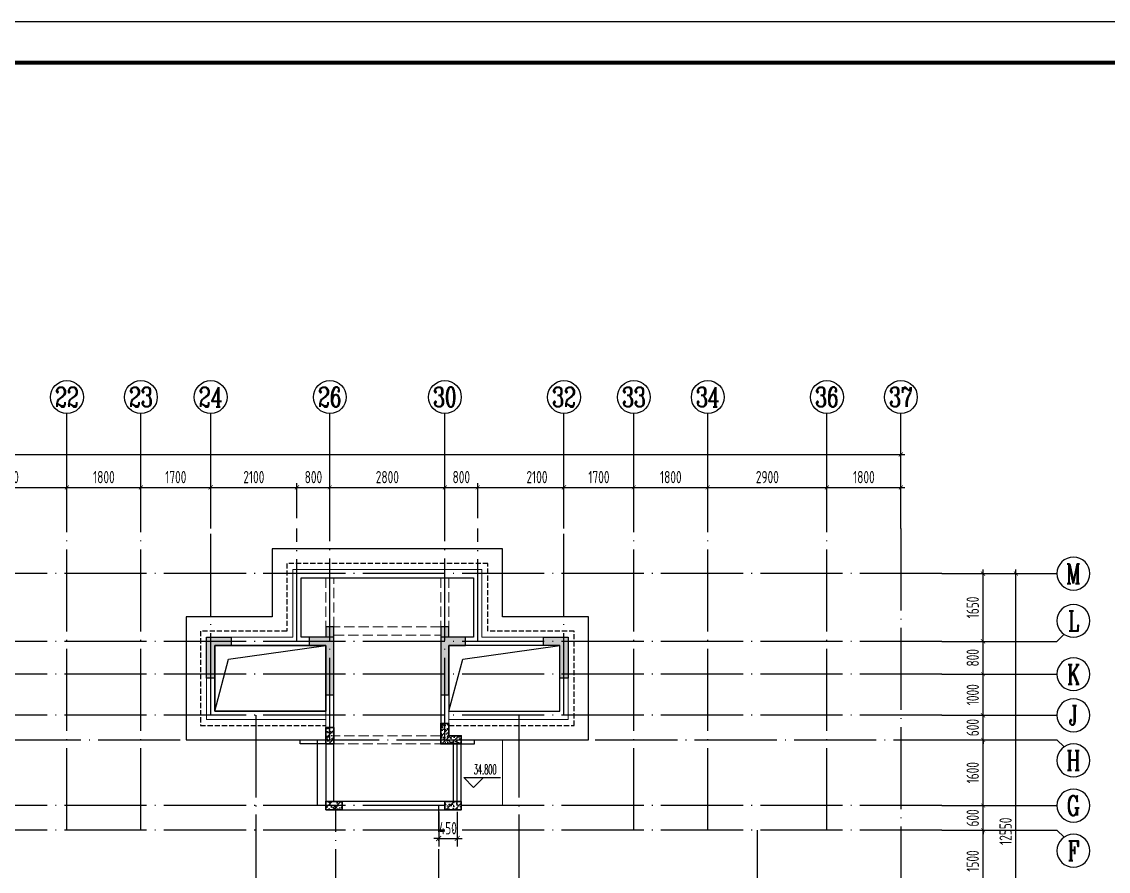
# Model space of a CAD drawing. Extents: x -461650 to 361314, y 245336 to 769729.
# Drawn here: x 17284 to 43733, y 301144 to 321836 of the extents above; entities that cross this region are included whole.
import ezdxf
from ezdxf.enums import TextEntityAlignment as Align

# ---------------------------------------------------------------- set-up
doc = ezdxf.new("R2010")
doc.units = 0
doc.header["$LTSCALE"] = 1000
for name, pattern in [('#P_--_20B1_001_t3$0$DASH', [0.35, 0.25, -0.1]), ('DASH', [0.35, 0.25, -0.1]), ('DOTE', [2.42, 2, -0.2, 0.02, -0.2])]:
    doc.linetypes.add(name, pattern=pattern)
doc.layers.get('0').update_dxf_attribs({"linetype": 'CONTINUOUS'})
doc.layers.get('DEFPOINTS').update_dxf_attribs({"linetype": 'CONTINUOUS'})
for name, color, linetype in [('-TK', 7, 'CONTINUOUS'), ('A-AXIS', 1, 'CONTINUOUS'), ('A-DOTE', 10, 'DOTE'), ('AXIS_NUM', 7, 'CONTINUOUS'), ('DIM_ELEV', 3, 'CONTINUOUS'), ('ROOF', 183, 'CONTINUOUS'), ('S-D洞口', 4, 'CONTINUOUS'), ('S-L主梁线', 4, 'DASH'), ('S-Q墙填充', 252, 'CONTINUOUS'), ('S-Q墙实线', 6, 'CONTINUOUS'), ('S-Q墙标注', 3, 'CONTINUOUS'), ('S-Y一般标注', 3, 'CONTINUOUS'), ('S-Z柱填充', 252, 'CONTINUOUS'), ('S-Z柱实线', 6, 'CONTINUOUS'), ('看线', 251, 'CONTINUOUS')]:
    doc.layers.add(name, color=color, linetype=linetype)
doc.layers.add('STAIR', color=2, linetype='CONTINUOUS', lineweight=18)
doc.styles.add('_TCH_DIM', font='SIMPLEX.shx', dxfattribs={"width": 0.7, "bigfont": 'GBCBIG.shx'})
doc.styles.add('TSSD_Axis', font='complex.shx', dxfattribs={"width": 0.7, "bigfont": 'hztxt.shx'})
doc.styles.add('TSSD_DIMENSION', font='Tssdeng.shx', dxfattribs={"width": 0.7, "bigfont": 'tssdchn.shx'})
doc.styles.add('TSSD_REIN', font='tssdeng.shx', dxfattribs={"width": 0.7, "height": 300, "bigfont": 'tssdchn.shx'})
doc.styles.add('结构文字', font='zstxt.shx', dxfattribs={"width": 0.7, "bigfont": 'zshz.shx'})
doc.dimstyles.new('STRUCK', dxfattribs={"dimtxt": 400, "dimasz": 121, "dimexe": 200, "dimexo": 150, "dimgap": 115, "dimtad": 1, "dimdec": 0, "dimdsep": 46, "dimtxsty": '结构文字', "dimblk": 'ARCHTICK', "dimcen": 400, "dimclrd": 3, "dimclre": 3, "dimclrt": 7, "dimadec": 0, "dimazin": 0, "dimtfac": 1, "dimtdec": 0, "dimtix": 1, "dimtmove": 2, "dimatfit": 3, "dimldrblk": '_DIMX', "dimfxl": 0, "dimtolj": 1, "dimtzin": 0, "dimarcsym": 0})
doc.dimstyles.new('TSSD_100_100', dxfattribs={"dimtxt": 300, "dimasz": 100, "dimexe": 100, "dimexo": 250, "dimgap": 100, "dimtad": 1, "dimdec": 0, "dimzin": 0, "dimdsep": 46, "dimtxsty": 'TSSD_DIMENSION', "dimblk": 'ARCHTICK', "dimcen": 0, "dimdle": 100, "dimclrt": 7, "dimadec": 0, "dimazin": 0, "dimtfac": 1, "dimtdec": 0, "dimtix": 1, "dimtmove": 2, "dimatfit": 3, "dimldrblk": 'ARCHTICK', "dimfxl": 0, "dimtolj": 1, "dimtzin": 0, "dimarcsym": 0})
pattern_1 = [(50, (-352183.98, 102949.57), (215.178055, -18.82564), [22.5, -247.5]), (355, (-352183.98, 102949.57), (-41.6254, 225.65764), [18, -198]), (100.4514, (-352166.05, 102948), (173.55281, 206.83186), [19.12206, -210.34263]), (46.1842, (-352183.98, 103009.57), (320.17231, -49.6557), [33.75, -371.25]), (96.6356, (-352157.3, 103005.43), (280.39881, 292.23536), [28.68309, -315.5139]), (351.1842, (-352184, 103009.57), (280.39858, 292.23558), [27, -297]), (21, (-352153.98, 102994.57), (179.072116, -120.78567), [22.5, -247.5]), (326, (-352153.98, 102994.57), (72.9946, 217.54501), [18, -198]), (71.4514, (-352139.06, 102984.5), (252.06679, 96.75915), [19.12206, -210.34263]), (37.5, (-352183.985, 102949.57), (3.647957, 99.868156), [0, -195.6, 0, -201, 0, -198.75]), (7.5, (-352183.98, 102949.57), (78.92086, 118.323514), [0, -114.6, 0, -191.1, 0, -75.75]), (327.5, (-352250.885, 102949.57), (160.146731, -6.766462), [0, -75, 0, -234, 0, -310.5]), (317.5, (-352280.88, 102949.57), (174.95585, 30.031495), [0, -97.5, 0, -155.4, 0, -220.5]), (45, (-352183.98, 102949.57), (-106.066017, 106.066017), [])]

# ---------------------------------------------------------------- blocks, each defined once
blk = doc.blocks.new('A1')
blk.add_lwpolyline([(0, 59400), (0, 0), (84100, 0), (84100, 59400)], close=True)
at = {"const_width": 100}
blk.add_lwpolyline([(2500, 58400), (2500, 1000), (83100, 1000), (83100, 58400)], close=True, dxfattribs=at)
blk = doc.blocks.new('ts_axno')
at = {"color": 0, "linetype": 'ByBlock', "lineweight": -2}
blk.add_circle((0, 0), 0.5, dxfattribs=at)
at = {"color": 0, "linetype": 'ByBlock', "lineweight": -2, "style": 'TSSD_Axis', "width": 0.7}
blk.add_attdef('A', text='', height=0.6, dxfattribs=at).set_placement((0, 0), align=Align.MIDDLE_CENTER)
blk = doc.blocks.new('_ArchTick')
at = {"color": 0, "linetype": 'ByBlock', "const_width": 0.15}
blk.add_lwpolyline([(-0.5, -0.5), (0.5, 0.5)], dxfattribs=at)
blk = doc.blocks.new('*D301')
at = {"layer": 'DEFPOINTS', "color": 0}
for p in [(34300, 19250), (31400, 18250), (34300, 18250)]:
    blk.add_point(p, dxfattribs=at)
at = {"layer": 'S-Y一般标注', "color": 0, "lineweight": -2}
for p, q in [((31400, 18500), (31400, 19350)), ((34300, 18500), (34300, 19350)), ((31300, 19250), (34400, 19250))]:
    blk.add_line(p, q, dxfattribs=at)
at = {"layer": 'S-Y一般标注', "color": 0, "lineweight": -2, "xscale": 100, "yscale": 100, "zscale": 100, "rotation": 180}
blk.add_blockref('_ArchTick', (31400, 19250), dxfattribs=at)
at = {"layer": 'S-Y一般标注', "color": 0, "lineweight": -2, "xscale": 100, "yscale": 100, "zscale": 100}
blk.add_blockref('_ArchTick', (34300, 19250), dxfattribs=at)
at = {"layer": 'S-Y一般标注', "color": 7, "insert": (32850, 19500), "char_height": 300, "attachment_point": 5, "style": 'TSSD_DIMENSION'}
blk.add_mtext('\\A1;2900', dxfattribs=at)
blk = doc.blocks.new('*D302')
at = {"layer": 'DEFPOINTS', "color": 0}
for p in [(36100, 19250), (34300, 18250), (36100, 18250)]:
    blk.add_point(p, dxfattribs=at)
at = {"layer": 'S-Y一般标注', "color": 0, "lineweight": -2}
for p, q in [((34300, 18500), (34300, 19350)), ((36100, 18500), (36100, 19350)), ((34200, 19250), (36200, 19250))]:
    blk.add_line(p, q, dxfattribs=at)
at = {"layer": 'S-Y一般标注', "color": 0, "lineweight": -2, "xscale": 100, "yscale": 100, "zscale": 100, "rotation": 180}
blk.add_blockref('_ArchTick', (34300, 19250), dxfattribs=at)
at = {"layer": 'S-Y一般标注', "color": 0, "lineweight": -2, "xscale": 100, "yscale": 100, "zscale": 100}
blk.add_blockref('_ArchTick', (36100, 19250), dxfattribs=at)
at = {"layer": 'S-Y一般标注', "color": 7, "insert": (35200, 19500), "char_height": 300, "attachment_point": 5, "style": 'TSSD_DIMENSION'}
blk.add_mtext('\\A1;1800', dxfattribs=at)
blk = doc.blocks.new('*D303')
at = {"layer": 'DEFPOINTS', "color": 0}
for p in [(37800, 19250), (36100, 18250), (37800, 18250)]:
    blk.add_point(p, dxfattribs=at)
at = {"layer": 'S-Y一般标注', "color": 0, "lineweight": -2}
for p, q in [((36100, 18500), (36100, 19350)), ((37800, 18500), (37800, 19350)), ((36000, 19250), (37900, 19250))]:
    blk.add_line(p, q, dxfattribs=at)
at = {"layer": 'S-Y一般标注', "color": 0, "lineweight": -2, "xscale": 100, "yscale": 100, "zscale": 100, "rotation": 180}
blk.add_blockref('_ArchTick', (36100, 19250), dxfattribs=at)
at = {"layer": 'S-Y一般标注', "color": 0, "lineweight": -2, "xscale": 100, "yscale": 100, "zscale": 100}
blk.add_blockref('_ArchTick', (37800, 19250), dxfattribs=at)
at = {"layer": 'S-Y一般标注', "color": 7, "insert": (36950, 19500), "char_height": 300, "attachment_point": 5, "style": 'TSSD_DIMENSION'}
blk.add_mtext('\\A1;1700', dxfattribs=at)
blk = doc.blocks.new('*D304')
at = {"layer": 'DEFPOINTS', "color": 0}
for p in [(40700, 19250), (39900, 18250), (40700, 18250)]:
    blk.add_point(p, dxfattribs=at)
at = {"layer": 'S-Y一般标注', "color": 0, "lineweight": -2}
for p, q in [((39900, 18500), (39900, 19350)), ((40700, 18500), (40700, 19350)), ((39800, 19250), (40800, 19250))]:
    blk.add_line(p, q, dxfattribs=at)
at = {"layer": 'S-Y一般标注', "color": 0, "lineweight": -2, "xscale": 100, "yscale": 100, "zscale": 100, "rotation": 180}
blk.add_blockref('_ArchTick', (39900, 19250), dxfattribs=at)
at = {"layer": 'S-Y一般标注', "color": 0, "lineweight": -2, "xscale": 100, "yscale": 100, "zscale": 100}
blk.add_blockref('_ArchTick', (40700, 19250), dxfattribs=at)
at = {"layer": 'S-Y一般标注', "color": 7, "insert": (40300, 19500), "char_height": 300, "attachment_point": 5, "style": 'TSSD_DIMENSION'}
blk.add_mtext('\\A1;800', dxfattribs=at)
blk = doc.blocks.new('*D305')
at = {"layer": 'DEFPOINTS', "color": 0}
for p in [(43500, 19250), (40700, 18250), (43500, 18250)]:
    blk.add_point(p, dxfattribs=at)
at = {"layer": 'S-Y一般标注', "color": 0, "lineweight": -2}
for p, q in [((40700, 18500), (40700, 19350)), ((43500, 18500), (43500, 19350)), ((40600, 19250), (43600, 19250))]:
    blk.add_line(p, q, dxfattribs=at)
at = {"layer": 'S-Y一般标注', "color": 0, "lineweight": -2, "xscale": 100, "yscale": 100, "zscale": 100, "rotation": 180}
blk.add_blockref('_ArchTick', (40700, 19250), dxfattribs=at)
at = {"layer": 'S-Y一般标注', "color": 0, "lineweight": -2, "xscale": 100, "yscale": 100, "zscale": 100}
blk.add_blockref('_ArchTick', (43500, 19250), dxfattribs=at)
at = {"layer": 'S-Y一般标注', "color": 7, "insert": (42100, 19500), "char_height": 300, "attachment_point": 5, "style": 'TSSD_DIMENSION'}
blk.add_mtext('\\A1;2800', dxfattribs=at)
blk = doc.blocks.new('*D306')
at = {"layer": 'DEFPOINTS', "color": 0}
for p in [(46400, 19250), (44300, 18250), (46400, 18250)]:
    blk.add_point(p, dxfattribs=at)
at = {"layer": 'S-Y一般标注', "color": 0, "lineweight": -2}
for p, q in [((44300, 18500), (44300, 19350)), ((46400, 18500), (46400, 19350)), ((44200, 19250), (46500, 19250))]:
    blk.add_line(p, q, dxfattribs=at)
at = {"layer": 'S-Y一般标注', "color": 0, "lineweight": -2, "xscale": 100, "yscale": 100, "zscale": 100, "rotation": 180}
blk.add_blockref('_ArchTick', (44300, 19250), dxfattribs=at)
at = {"layer": 'S-Y一般标注', "color": 0, "lineweight": -2, "xscale": 100, "yscale": 100, "zscale": 100}
blk.add_blockref('_ArchTick', (46400, 19250), dxfattribs=at)
at = {"layer": 'S-Y一般标注', "color": 7, "insert": (45742, 19500), "char_height": 300, "attachment_point": 5, "style": 'TSSD_DIMENSION'}
blk.add_mtext('\\A1;2100', dxfattribs=at)
blk = doc.blocks.new('*D307')
at = {"layer": 'DEFPOINTS', "color": 0}
for p in [(48100, 19250), (46400, 18250), (48100, 18250)]:
    blk.add_point(p, dxfattribs=at)
at = {"layer": 'S-Y一般标注', "color": 0, "lineweight": -2}
for p, q in [((46400, 18500), (46400, 19350)), ((48100, 18500), (48100, 19350)), ((46300, 19250), (48200, 19250))]:
    blk.add_line(p, q, dxfattribs=at)
at = {"layer": 'S-Y一般标注', "color": 0, "lineweight": -2, "xscale": 100, "yscale": 100, "zscale": 100, "rotation": 180}
blk.add_blockref('_ArchTick', (46400, 19250), dxfattribs=at)
at = {"layer": 'S-Y一般标注', "color": 0, "lineweight": -2, "xscale": 100, "yscale": 100, "zscale": 100}
blk.add_blockref('_ArchTick', (48100, 19250), dxfattribs=at)
at = {"layer": 'S-Y一般标注', "color": 7, "insert": (47250, 19500), "char_height": 300, "attachment_point": 5, "style": 'TSSD_DIMENSION'}
blk.add_mtext('\\A1;1700', dxfattribs=at)
blk = doc.blocks.new('*D308')
at = {"layer": 'DEFPOINTS', "color": 0}
for p in [(49900, 19250), (48100, 18250), (49900, 18250)]:
    blk.add_point(p, dxfattribs=at)
at = {"layer": 'S-Y一般标注', "color": 0, "lineweight": -2}
for p, q in [((48100, 18500), (48100, 19350)), ((49900, 18500), (49900, 19350)), ((48000, 19250), (50000, 19250))]:
    blk.add_line(p, q, dxfattribs=at)
at = {"layer": 'S-Y一般标注', "color": 0, "lineweight": -2, "xscale": 100, "yscale": 100, "zscale": 100, "rotation": 180}
blk.add_blockref('_ArchTick', (48100, 19250), dxfattribs=at)
at = {"layer": 'S-Y一般标注', "color": 0, "lineweight": -2, "xscale": 100, "yscale": 100, "zscale": 100}
blk.add_blockref('_ArchTick', (49900, 19250), dxfattribs=at)
at = {"layer": 'S-Y一般标注', "color": 7, "insert": (49000, 19500), "char_height": 300, "attachment_point": 5, "style": 'TSSD_DIMENSION'}
blk.add_mtext('\\A1;1800', dxfattribs=at)
blk = doc.blocks.new('*D309')
at = {"layer": 'DEFPOINTS', "color": 0}
for p in [(52800, 19250), (49900, 18250), (52800, 18250)]:
    blk.add_point(p, dxfattribs=at)
at = {"layer": 'S-Y一般标注', "color": 0, "lineweight": -2}
for p, q in [((49900, 18500), (49900, 19350)), ((52800, 18500), (52800, 19350)), ((49800, 19250), (52900, 19250))]:
    blk.add_line(p, q, dxfattribs=at)
at = {"layer": 'S-Y一般标注', "color": 0, "lineweight": -2, "xscale": 100, "yscale": 100, "zscale": 100, "rotation": 180}
blk.add_blockref('_ArchTick', (49900, 19250), dxfattribs=at)
at = {"layer": 'S-Y一般标注', "color": 0, "lineweight": -2, "xscale": 100, "yscale": 100, "zscale": 100}
blk.add_blockref('_ArchTick', (52800, 19250), dxfattribs=at)
at = {"layer": 'S-Y一般标注', "color": 7, "insert": (51350, 19500), "char_height": 300, "attachment_point": 5, "style": 'TSSD_DIMENSION'}
blk.add_mtext('\\A1;2900', dxfattribs=at)
blk = doc.blocks.new('*D310')
at = {"layer": 'DEFPOINTS', "color": 0}
for p in [(54600, 19250), (52800, 18250), (54600, 18250)]:
    blk.add_point(p, dxfattribs=at)
at = {"layer": 'S-Y一般标注', "color": 0, "lineweight": -2}
for p, q in [((52800, 18500), (52800, 19350)), ((54600, 18500), (54600, 19350)), ((52700, 19250), (54700, 19250))]:
    blk.add_line(p, q, dxfattribs=at)
at = {"layer": 'S-Y一般标注', "color": 0, "lineweight": -2, "xscale": 100, "yscale": 100, "zscale": 100, "rotation": 180}
blk.add_blockref('_ArchTick', (52800, 19250), dxfattribs=at)
at = {"layer": 'S-Y一般标注', "color": 0, "lineweight": -2, "xscale": 100, "yscale": 100, "zscale": 100}
blk.add_blockref('_ArchTick', (54600, 19250), dxfattribs=at)
at = {"layer": 'S-Y一般标注', "color": 7, "insert": (53700, 19500), "char_height": 300, "attachment_point": 5, "style": 'TSSD_DIMENSION'}
blk.add_mtext('\\A1;1800', dxfattribs=at)
blk = doc.blocks.new('*D311')
at = {"layer": 'DEFPOINTS', "color": 0}
for p in [(54600, 20050), (4600, 18250), (54600, 18250)]:
    blk.add_point(p, dxfattribs=at)
at = {"layer": 'S-Y一般标注', "color": 0, "lineweight": -2}
for p, q in [((4600, 18500), (4600, 20150)), ((54600, 18500), (54600, 20150)), ((4500, 20050), (54700, 20050))]:
    blk.add_line(p, q, dxfattribs=at)
at = {"layer": 'S-Y一般标注', "color": 0, "lineweight": -2, "xscale": 100, "yscale": 100, "zscale": 100, "rotation": 180}
blk.add_blockref('_ArchTick', (4600, 20050), dxfattribs=at)
at = {"layer": 'S-Y一般标注', "color": 0, "lineweight": -2, "xscale": 100, "yscale": 100, "zscale": 100}
blk.add_blockref('_ArchTick', (54600, 20050), dxfattribs=at)
at = {"layer": 'S-Y一般标注', "color": 7, "insert": (29600, 20300), "char_height": 300, "attachment_point": 5, "style": 'TSSD_DIMENSION'}
blk.add_mtext('\\A1;50000', dxfattribs=at)
blk = doc.blocks.new('*D324')
at = {"layer": 'DEFPOINTS', "color": 0}
for p in [(39900, 19250), (37800, 18250), (39900, 18250)]:
    blk.add_point(p, dxfattribs=at)
at = {"layer": 'S-Y一般标注', "color": 0, "lineweight": -2}
for p, q in [((37800, 18500), (37800, 19350)), ((39900, 18500), (39900, 19350)), ((37700, 19250), (40000, 19250))]:
    blk.add_line(p, q, dxfattribs=at)
at = {"layer": 'S-Y一般标注', "color": 0, "lineweight": -2, "xscale": 100, "yscale": 100, "zscale": 100, "rotation": 180}
blk.add_blockref('_ArchTick', (37800, 19250), dxfattribs=at)
at = {"layer": 'S-Y一般标注', "color": 0, "lineweight": -2, "xscale": 100, "yscale": 100, "zscale": 100}
blk.add_blockref('_ArchTick', (39900, 19250), dxfattribs=at)
at = {"layer": 'S-Y一般标注', "color": 7, "insert": (38850, 19500), "char_height": 300, "attachment_point": 5, "style": 'TSSD_DIMENSION'}
blk.add_mtext('\\A1;2100', dxfattribs=at)
blk = doc.blocks.new('*D325')
at = {"layer": 'DEFPOINTS', "color": 0}
for p in [(44300, 19250), (43500, 18250), (44300, 18250)]:
    blk.add_point(p, dxfattribs=at)
at = {"layer": 'S-Y一般标注', "color": 0, "lineweight": -2}
for p, q in [((43500, 18500), (43500, 19350)), ((44300, 18500), (44300, 19350)), ((43400, 19250), (44400, 19250))]:
    blk.add_line(p, q, dxfattribs=at)
at = {"layer": 'S-Y一般标注', "color": 0, "lineweight": -2, "xscale": 100, "yscale": 100, "zscale": 100, "rotation": 180}
blk.add_blockref('_ArchTick', (43500, 19250), dxfattribs=at)
at = {"layer": 'S-Y一般标注', "color": 0, "lineweight": -2, "xscale": 100, "yscale": 100, "zscale": 100}
blk.add_blockref('_ArchTick', (44300, 19250), dxfattribs=at)
at = {"layer": 'S-Y一般标注', "color": 7, "insert": (43900, 19500), "char_height": 300, "attachment_point": 5, "style": 'TSSD_DIMENSION'}
blk.add_mtext('\\A1;800', dxfattribs=at)
blk = doc.blocks.new('*D340')
at = {"layer": 'DEFPOINTS', "color": 0}
for p in [(55600, 10900), (56600, 10900), (55600, 9400)]:
    blk.add_point(p, dxfattribs=at)
at = {"layer": 'S-Y一般标注', "color": 0, "lineweight": -2}
for p, q in [((55850, 10900), (56700, 10900)), ((56600, 9300), (56600, 11000)), ((55850, 9400), (56700, 9400))]:
    blk.add_line(p, q, dxfattribs=at)
at = {"layer": 'S-Y一般标注', "color": 0, "lineweight": -2, "xscale": 100, "yscale": 100, "zscale": 100}
for p, rotation in [((56600, 10900), 90), ((56600, 9400), 270)]:
    blk.add_blockref('_ArchTick', p, dxfattribs=dict(at, rotation=rotation))
at = {"layer": 'S-Y一般标注', "color": 7, "insert": (56350, 10150), "char_height": 300, "attachment_point": 5, "rotation": 90, "style": 'TSSD_DIMENSION'}
blk.add_mtext('\\A1;1500', dxfattribs=at)
blk = doc.blocks.new('*D341')
at = {"layer": 'DEFPOINTS', "color": 0}
for p in [(55600, 11500), (56600, 11500), (55600, 10900)]:
    blk.add_point(p, dxfattribs=at)
at = {"layer": 'S-Y一般标注', "color": 0, "lineweight": -2}
for p, q in [((55850, 11500), (56700, 11500)), ((56600, 11500), (56600, 11600)), ((56600, 10900), (56600, 11500)), ((55850, 10900), (56700, 10900)), ((56600, 10900), (56600, 10800))]:
    blk.add_line(p, q, dxfattribs=at)
at = {"layer": 'S-Y一般标注', "color": 0, "lineweight": -2, "xscale": 100, "yscale": 100, "zscale": 100}
for p, rotation in [((56600, 11500), 270), ((56600, 10900), 90)]:
    blk.add_blockref('_ArchTick', p, dxfattribs=dict(at, rotation=rotation))
at = {"layer": 'S-Y一般标注', "color": 7, "insert": (56350, 11200), "char_height": 300, "attachment_point": 5, "rotation": 90, "style": 'TSSD_DIMENSION'}
blk.add_mtext('\\A1;600', dxfattribs=at)
blk = doc.blocks.new('*D342')
at = {"layer": 'DEFPOINTS', "color": 0}
for p in [(55600, 13100), (56600, 13100), (55600, 11500)]:
    blk.add_point(p, dxfattribs=at)
at = {"layer": 'S-Y一般标注', "color": 0, "lineweight": -2}
for p, q in [((55850, 13100), (56700, 13100)), ((56600, 11400), (56600, 13200)), ((55850, 11500), (56700, 11500))]:
    blk.add_line(p, q, dxfattribs=at)
at = {"layer": 'S-Y一般标注', "color": 0, "lineweight": -2, "xscale": 100, "yscale": 100, "zscale": 100}
for p, rotation in [((56600, 13100), 90), ((56600, 11500), 270)]:
    blk.add_blockref('_ArchTick', p, dxfattribs=dict(at, rotation=rotation))
at = {"layer": 'S-Y一般标注', "color": 7, "insert": (56350, 12300), "char_height": 300, "attachment_point": 5, "rotation": 90, "style": 'TSSD_DIMENSION'}
blk.add_mtext('\\A1;1600', dxfattribs=at)
blk = doc.blocks.new('*D343')
at = {"layer": 'DEFPOINTS', "color": 0}
for p in [(55600, 13700), (56600, 13700), (55600, 13100)]:
    blk.add_point(p, dxfattribs=at)
at = {"layer": 'S-Y一般标注', "color": 0, "lineweight": -2}
for p, q in [((56600, 13700), (56600, 13800)), ((55850, 13700), (56700, 13700)), ((56600, 13100), (56600, 13700)), ((55850, 13100), (56700, 13100)), ((56600, 13100), (56600, 13000))]:
    blk.add_line(p, q, dxfattribs=at)
at = {"layer": 'S-Y一般标注', "color": 0, "lineweight": -2, "xscale": 100, "yscale": 100, "zscale": 100}
for p, rotation in [((56600, 13700), 270), ((56600, 13100), 90)]:
    blk.add_blockref('_ArchTick', p, dxfattribs=dict(at, rotation=rotation))
at = {"layer": 'S-Y一般标注', "color": 7, "insert": (56350, 13400), "char_height": 300, "attachment_point": 5, "rotation": 90, "style": 'TSSD_DIMENSION'}
blk.add_mtext('\\A1;600', dxfattribs=at)
blk = doc.blocks.new('*D344')
at = {"layer": 'DEFPOINTS', "color": 0}
for p in [(55600, 14700), (56600, 14700), (55600, 13700)]:
    blk.add_point(p, dxfattribs=at)
at = {"layer": 'S-Y一般标注', "color": 0, "lineweight": -2}
for p, q in [((55850, 14700), (56700, 14700)), ((56600, 13600), (56600, 14800)), ((55850, 13700), (56700, 13700))]:
    blk.add_line(p, q, dxfattribs=at)
at = {"layer": 'S-Y一般标注', "color": 0, "lineweight": -2, "xscale": 100, "yscale": 100, "zscale": 100}
for p, rotation in [((56600, 14700), 90), ((56600, 13700), 270)]:
    blk.add_blockref('_ArchTick', p, dxfattribs=dict(at, rotation=rotation))
at = {"layer": 'S-Y一般标注', "color": 7, "insert": (56350, 14200), "char_height": 300, "attachment_point": 5, "rotation": 90, "style": 'TSSD_DIMENSION'}
blk.add_mtext('\\A1;1000', dxfattribs=at)
blk = doc.blocks.new('*D345')
at = {"layer": 'DEFPOINTS', "color": 0}
for p in [(55600, 17150), (57400, 17150), (55600, 4600)]:
    blk.add_point(p, dxfattribs=at)
at = {"layer": 'S-Y一般标注', "color": 0, "lineweight": -2}
for p, q in [((57400, 4500), (57400, 17250)), ((55850, 17150), (57500, 17150)), ((55850, 4600), (57500, 4600))]:
    blk.add_line(p, q, dxfattribs=at)
at = {"layer": 'S-Y一般标注', "color": 0, "lineweight": -2, "xscale": 100, "yscale": 100, "zscale": 100}
for p, rotation in [((57400, 17150), 90), ((57400, 4600), 270)]:
    blk.add_blockref('_ArchTick', p, dxfattribs=dict(at, rotation=rotation))
at = {"layer": 'S-Y一般标注', "color": 7, "insert": (57150, 10875), "char_height": 300, "attachment_point": 5, "rotation": 90, "style": 'TSSD_DIMENSION'}
blk.add_mtext('\\A1;12550', dxfattribs=at)
blk = doc.blocks.new('*D346')
at = {"layer": 'DEFPOINTS', "color": 0}
for p in [(55600, 15500), (56600, 15500), (55600, 14700)]:
    blk.add_point(p, dxfattribs=at)
at = {"layer": 'S-Y一般标注', "color": 0, "lineweight": -2}
for p, q in [((55850, 15500), (56700, 15500)), ((56600, 14600), (56600, 15600)), ((55850, 14700), (56700, 14700))]:
    blk.add_line(p, q, dxfattribs=at)
at = {"layer": 'S-Y一般标注', "color": 0, "lineweight": -2, "xscale": 100, "yscale": 100, "zscale": 100}
for p, rotation in [((56600, 15500), 90), ((56600, 14700), 270)]:
    blk.add_blockref('_ArchTick', p, dxfattribs=dict(at, rotation=rotation))
at = {"layer": 'S-Y一般标注', "color": 7, "insert": (56350, 15100), "char_height": 300, "attachment_point": 5, "rotation": 90, "style": 'TSSD_DIMENSION'}
blk.add_mtext('\\A1;800', dxfattribs=at)
blk = doc.blocks.new('*D349')
at = {"layer": 'DEFPOINTS', "color": 0}
for p in [(55600, 17150), (56600, 17150), (55600, 15500)]:
    blk.add_point(p, dxfattribs=at)
at = {"layer": 'S-Y一般标注', "color": 0, "lineweight": -2}
for p, q in [((56600, 15400), (56600, 17250)), ((55850, 17150), (56700, 17150)), ((55850, 15500), (56700, 15500))]:
    blk.add_line(p, q, dxfattribs=at)
at = {"layer": 'S-Y一般标注', "color": 0, "lineweight": -2, "xscale": 100, "yscale": 100, "zscale": 100}
for p, rotation in [((56600, 17150), 90), ((56600, 15500), 270)]:
    blk.add_blockref('_ArchTick', p, dxfattribs=dict(at, rotation=rotation))
at = {"layer": 'S-Y一般标注', "color": 7, "insert": (56350, 16325), "char_height": 300, "attachment_point": 5, "rotation": 90, "style": 'TSSD_DIMENSION'}
blk.add_mtext('\\A1;1650', dxfattribs=at)
blk = doc.blocks.new('20210729.19002051')
for points in [[(34450, 9501), (33830, 9501), (33830, 9600)], [(37750, 9501), (38070, 9501), (38070, 9600)]]:
    blk.add_lwpolyline(points)
at = {"layer": 'ROOF', "ltscale": 0.8}
for points in [[(38070, 9600), (40850, 9600), (40850, 12600), (38750, 12600), (38750, 14250), (33150, 14250), (33150, 12600), (31050, 12600), (31050, 9600), (33830, 9600)], [(34450, 9501), (34450, 7900), (37750, 7900), (37750, 9501)]]:
    blk.add_lwpolyline(points, dxfattribs=at)
for points in [[(38050, 13550), (38050, 12100), (37250, 12100), (37250, 9500), (37550, 9500), (37550, 8100), (34650, 8100), (34650, 12100), (33850, 12100), (33850, 13550)], [(31750, 11900), (34450, 11900), (34450, 10300), (31750, 10300)], [(40150, 11900), (37450, 11900), (37450, 10300), (40150, 10300)]]:
    blk.add_lwpolyline(points, close=True, dxfattribs=at)
at = {"layer": 'STAIR', "color": 130}
blk.add_lwpolyline([(38070, 9600), (38750, 9600), (38750, 8000), (37750, 8000)], dxfattribs=at)
at = {"layer": '看线', "color": 202, "linetype": '#P_--_20B1_001_t3$0$DASH', "ltscale": 0.5}
blk.add_lwpolyline([(37450, 9950), (40500, 9950), (40500, 12250), (38400, 12250), (38400, 13900), (33500, 13900), (33500, 12250), (31400, 12250), (31400, 9950), (34450, 9950)], dxfattribs=at)
blk = doc.blocks.new('20210729.19003983')
at = {"layer": 'ROOF'}
blk.add_blockref('20210729.19002051', (2250, 0), dxfattribs=at)
blk = doc.blocks.new('*D3023')
at = {"layer": 'DEFPOINTS', "color": 0}
for p in [(27434, 302744), (27884, 302744), (27884, 301944)]:
    blk.add_point(p, dxfattribs=at)
at = {"layer": 'S-Q墙标注', "color": 3, "lineweight": -2}
for p, q in [((27434, 302594), (27434, 301744)), ((27884, 302594), (27884, 301744)), ((27434, 301944), (27313, 301944)), ((27434, 301944), (27884, 301944)), ((27884, 301944), (28005, 301944))]:
    blk.add_line(p, q, dxfattribs=at)
at = {"layer": 'S-Q墙标注', "color": 3, "lineweight": -2, "xscale": 121, "yscale": 121, "zscale": 121}
blk.add_blockref('_ArchTick', (27434, 301944), dxfattribs=at)
at = {"layer": 'S-Q墙标注', "color": 3, "lineweight": -2, "xscale": 121, "yscale": 121, "zscale": 121, "rotation": 180}
blk.add_blockref('_ArchTick', (27884, 301944), dxfattribs=at)
at = {"layer": 'S-Q墙标注', "color": 7, "insert": (27659, 302194), "char_height": 300, "attachment_point": 5, "style": 'TSSD_REIN'}
blk.add_mtext('\\A1;450', dxfattribs=at)
blk = doc.blocks.new('_DIMX')
blk.add_line((-150, 0), (150, 0))
at = {"const_width": 50}
blk.add_lwpolyline([(-70, -70), (70, 70)], dxfattribs=at)
blk = doc.blocks.new('20210726.16395156')
at = {"layer": 'A-AXIS'}
for p, q in [((34300, 18249.9), (34300, 21049.9)), ((36100, 18249.9), (36100, 21049.9)), ((37800, 18249.9), (37800, 21049.9)), ((40700, 18249.9), (40700, 21049.9)), ((43500, 18249.9), (43500, 21049.9)), ((46400, 18249.9), (46400, 21049.9)), ((48100, 18249.9), (48100, 21049.9)), ((49900, 18249.9), (49900, 21049.9)), ((52800, 18249.9), (52800, 21049.9)), ((54600, 18249.9), (54600, 21049.9)), ((55600, 17150), (58400, 17150)), ((58400, 15500), (58571.6, 15671.7)), ((55600, 15500), (58400, 15500)), ((55600, 14700), (58400, 14700)), ((55600, 13700), (58400, 13700)), ((55600, 13100.3), (58400, 13100.3)), ((58400, 13100.3), (58571.6, 12928.7)), ((55600, 11500), (58400, 11500)), ((55600, 10900), (58400, 10900)), ((58400, 10900), (58571.6, 10728.4))]:
    blk.add_line(p, q, dxfattribs=at)
at = {"layer": 'A-DOTE'}
for p, q in [((34300, 10900), (34300, 18249.9)), ((36100, 10900), (36100, 18249.9)), ((37800, 13700), (37800, 18249.9)), ((39900, 15500), (39900, 18249.9)), ((40700, 13100.3), (40700, 18249.9)), ((43500, 13100.3), (43500, 18249.9)), ((44300, 15500), (44300, 18249.9)), ((46400, 13700), (46400, 18249.9)), ((48100, 10900), (48100, 18249.9)), ((49900, 10900), (49900, 18249.9)), ((52800, 10900), (52800, 18249.9)), ((54600, 18249.9), (54600, 3600)), ((55600, 17150), (3600, 17150)), ((55600, 15500), (3600, 15500)), ((55600, 14700), (3600, 14700)), ((55600, 13700), (3600, 13700)), ((38900.2, 13700), (38900, 3600)), ((45299.8, 13700), (45300, 3600)), ((3600, 13100.3), (55600, 13100.3)), ((40400, 11500), (40400, 13100)), ((43800, 11500), (43800, 13100)), ((55600, 11500), (3600, 11500)), ((40850, 3600), (40850, 11500)), ((43350, 3600), (43350, 11500)), ((55600, 10900), (3600, 10900)), ((51100, 10900), (51100, 3600))]:
    blk.add_line(p, q, dxfattribs=at)
at = {"layer": 'A-AXIS'}
ref = blk.add_blockref('ts_axno', (34300, 21449.9), dxfattribs=dict(at, xscale=800, yscale=800, zscale=800))
ref.add_attrib('14', '22', dxfattribs={"layer": 'AXIS_NUM', "height": 480, "style": 'TSSD_Axis', "width": 0.7}).set_placement((34300, 21449.9), align=Align.MIDDLE_CENTER)
ref = blk.add_blockref('ts_axno', (36100, 21449.9), dxfattribs=dict(at, xscale=800, yscale=800, zscale=800))
ref.add_attrib('15', '23', dxfattribs={"layer": 'AXIS_NUM', "height": 480, "style": 'TSSD_Axis', "width": 0.7}).set_placement((36100, 21449.9), align=Align.MIDDLE_CENTER)
ref = blk.add_blockref('ts_axno', (37800, 21449.9), dxfattribs=dict(at, xscale=800, yscale=800, zscale=800))
ref.add_attrib('16', '24', dxfattribs={"layer": 'AXIS_NUM', "height": 480, "style": 'TSSD_Axis', "width": 0.7}).set_placement((37800, 21449.9), align=Align.MIDDLE_CENTER)
ref = blk.add_blockref('ts_axno', (40700, 21449.9), dxfattribs=dict(at, xscale=800, yscale=800, zscale=800))
ref.add_attrib('17', '26', dxfattribs={"layer": 'AXIS_NUM', "height": 480, "style": 'TSSD_Axis', "width": 0.7}).set_placement((40700, 21449.9), align=Align.MIDDLE_CENTER)
ref = blk.add_blockref('ts_axno', (43500, 21449.9), dxfattribs=dict(at, xscale=800, yscale=800, zscale=800))
ref.add_attrib('18', '30', dxfattribs={"layer": 'AXIS_NUM', "height": 480, "style": 'TSSD_Axis', "width": 0.7}).set_placement((43500, 21449.9), align=Align.MIDDLE_CENTER)
ref = blk.add_blockref('ts_axno', (46400, 21449.9), dxfattribs=dict(at, xscale=800, yscale=800, zscale=800))
ref.add_attrib('19', '32', dxfattribs={"layer": 'AXIS_NUM', "height": 480, "style": 'TSSD_Axis', "width": 0.7}).set_placement((46400, 21449.9), align=Align.MIDDLE_CENTER)
ref = blk.add_blockref('ts_axno', (48100, 21449.9), dxfattribs=dict(at, xscale=800, yscale=800, zscale=800))
ref.add_attrib('20', '33', dxfattribs={"layer": 'AXIS_NUM', "height": 480, "style": 'TSSD_Axis', "width": 0.7}).set_placement((48100, 21449.9), align=Align.MIDDLE_CENTER)
ref = blk.add_blockref('ts_axno', (49900, 21449.9), dxfattribs=dict(at, xscale=800, yscale=800, zscale=800))
ref.add_attrib('21', '34', dxfattribs={"layer": 'AXIS_NUM', "height": 480, "style": 'TSSD_Axis', "width": 0.7}).set_placement((49900, 21449.9), align=Align.MIDDLE_CENTER)
ref = blk.add_blockref('ts_axno', (52800, 21449.9), dxfattribs=dict(at, xscale=800, yscale=800, zscale=800))
ref.add_attrib('22', '36', dxfattribs={"layer": 'AXIS_NUM', "height": 480, "style": 'TSSD_Axis', "width": 0.7}).set_placement((52800, 21449.9), align=Align.MIDDLE_CENTER)
ref = blk.add_blockref('ts_axno', (54600, 21449.9), dxfattribs=dict(at, xscale=800, yscale=800, zscale=800))
ref.add_attrib('23', '37', dxfattribs={"layer": 'AXIS_NUM', "height": 480, "style": 'TSSD_Axis', "width": 0.7}).set_placement((54600, 21449.9), align=Align.MIDDLE_CENTER)
ref = blk.add_blockref('ts_axno', (58800, 17150), dxfattribs=dict(at, xscale=-800, yscale=800, zscale=800))
ref.add_attrib('G', 'M', dxfattribs={"layer": 'AXIS_NUM', "height": 480, "style": 'TSSD_Axis', "width": 0.7}).set_placement((58800, 17150), align=Align.MIDDLE_CENTER)
ref = blk.add_blockref('ts_axno', (58800, 16000), dxfattribs=dict(at, xscale=-800, yscale=800, zscale=800))
ref.add_attrib('G', 'L', dxfattribs={"layer": 'AXIS_NUM', "height": 480, "style": 'TSSD_Axis', "width": 0.7}).set_placement((58800, 16000), align=Align.MIDDLE_CENTER)
ref = blk.add_blockref('ts_axno', (58800, 14700), dxfattribs=dict(at, xscale=-800, yscale=800, zscale=800))
ref.add_attrib('G', 'K', dxfattribs={"layer": 'AXIS_NUM', "height": 480, "style": 'TSSD_Axis', "width": 0.7}).set_placement((58800, 14700), align=Align.MIDDLE_CENTER)
ref = blk.add_blockref('ts_axno', (58800, 13700), dxfattribs=dict(at, xscale=-800, yscale=800, zscale=800))
ref.add_attrib('G', 'J', dxfattribs={"layer": 'AXIS_NUM', "height": 480, "style": 'TSSD_Axis', "width": 0.7}).set_placement((58800, 13700), align=Align.MIDDLE_CENTER)
ref = blk.add_blockref('ts_axno', (58800, 12600.3), dxfattribs=dict(at, xscale=-800, yscale=800, zscale=800))
ref.add_attrib('C', 'H', dxfattribs={"layer": 'AXIS_NUM', "height": 480, "style": 'TSSD_Axis', "width": 0.7}).set_placement((58800, 12600.3), align=Align.MIDDLE_CENTER)
ref = blk.add_blockref('ts_axno', (58800, 11500), dxfattribs=dict(at, xscale=-800, yscale=800, zscale=800))
ref.add_attrib('D', 'G', dxfattribs={"layer": 'AXIS_NUM', "height": 480, "style": 'TSSD_Axis', "width": 0.7}).set_placement((58800, 11500), align=Align.MIDDLE_CENTER)
ref = blk.add_blockref('ts_axno', (58800, 10400), dxfattribs=dict(at, xscale=-800, yscale=800, zscale=800))
ref.add_attrib('C', 'F', dxfattribs={"layer": 'AXIS_NUM', "height": 480, "style": 'TSSD_Axis', "width": 0.7}).set_placement((58800, 10400), align=Align.MIDDLE_CENTER)
at = {"layer": 'S-Y一般标注'}
for base, p1, p2, picture, middle in [((54600, 20049.9), (4600, 18249.9), (54600, 18249.9), '*D311', (29600, 20299.9)), ((34300, 19249.9), (31400, 18249.9), (34300, 18249.9), '*D301', (32850, 19499.9)), ((36100, 19249.9), (34300, 18249.9), (36100, 18249.9), '*D302', (35200, 19499.9)), ((37800, 19249.9), (36100, 18249.9), (37800, 18249.9), '*D303', (36950, 19499.9)), ((39900, 19249.9), (37800, 18249.9), (39900, 18249.9), '*D324', (38850, 19499.9)), ((40700, 19249.9), (39900, 18249.9), (40700, 18249.9), '*D304', (40300, 19499.9)), ((43500, 19249.9), (40700, 18249.9), (43500, 18249.9), '*D305', (42100, 19499.9)), ((44300, 19249.9), (43500, 18249.9), (44300, 18249.9), '*D325', (43900, 19499.9)), ((48100, 19249.9), (46400, 18249.9), (48100, 18249.9), '*D307', (47250, 19499.9)), ((49900, 19249.9), (48100, 18249.9), (49900, 18249.9), '*D308', (49000, 19499.9)), ((52800, 19249.9), (49900, 18249.9), (52800, 18249.9), '*D309', (51350, 19499.9)), ((54600, 19249.9), (52800, 18249.9), (54600, 18249.9), '*D310', (53700, 19499.9))]:
    dim = blk.add_linear_dim(base=base, p1=p1, p2=p2, dimstyle='TSSD_100_100', dxfattribs=at)
    dim.commit()
    dim.dimension.update_dxf_attribs({"geometry": picture, "text_midpoint": middle})
dim = blk.add_linear_dim(base=(46400, 19249.9), p1=(44300, 18249.9), p2=(46400, 18249.9), dimstyle='TSSD_100_100', dxfattribs=at)
dim.commit()
dim.dimension.update_dxf_attribs({"geometry": '*D306', "text_midpoint": (45741.9, 19499.9), "dimtype": 160})
for base, p1, p2, picture, middle in [((57400, 17150), (55600, 4600), (55600, 17150), '*D345', (57150, 10875)), ((56600, 17150), (55600, 15500), (55600, 17150), '*D349', (56350, 16325)), ((56600, 15500), (55600, 14700), (55600, 15500), '*D346', (56350, 15100)), ((56600, 14700), (55600, 13700), (55600, 14700), '*D344', (56350, 14200)), ((56600, 13700), (55600, 13100.3), (55600, 13700), '*D343', (56350, 13400.2)), ((56600, 13100.3), (55600, 11500), (55600, 13100.3), '*D342', (56350, 12300.2)), ((56600, 11500), (55600, 10900), (55600, 11500), '*D341', (56350, 11200)), ((56600, 10900), (55600, 9400), (55600, 10900), '*D340', (56350, 10150))]:
    dim = blk.add_linear_dim(base=base, p1=p1, p2=p2, angle=90, dimstyle='TSSD_100_100', dxfattribs=at)
    dim.commit()
    dim.dimension.update_dxf_attribs({"geometry": picture, "text_midpoint": middle})

msp = doc.modelspace()

# ---------------------------------------------------------------- hatches: boundary and pattern name
at = {"layer": 'S-Q墙填充'}
h = msp.add_hatch(color=252, dxfattribs=at)
h.dxf.hatch_style = 1
h.paths.add_polyline_path([(24884.19, 305444.49), (24884.19, 306744.49), (24884.19, 307094.49), (24684.19, 307094.49), (24684.19, 306844.49), (24284.34, 306844.49), (24284.34, 306644.49), (24684.19, 306644.49), (24684.19, 305444.49)])
h = msp.add_hatch(color=252, dxfattribs=at)
h.dxf.hatch_style = 1
h.paths.add_polyline_path([(27484.19, 306744.49), (27484.19, 305444.49), (27684.19, 305444.49), (27684.19, 306644.49), (28084.3, 306644.49), (28084.3, 306844.49), (27684.19, 306844.49), (27684.19, 307094.49), (27484.19, 307094.49)])
h = msp.add_hatch(color=252, dxfattribs=at)
h.dxf.hatch_style = 1
h.paths.add_polyline_path([(21784.2, 306844.49), (22384.11, 306844.49), (22384.11, 306644.49), (21984.2, 306644.49), (21984.2, 305844.49), (21784.2, 305844.49)])
h = msp.add_hatch(color=252, dxfattribs=at)
h.dxf.hatch_style = 1
h.paths.add_polyline_path([(30384.19, 306644.49), (29984.28, 306644.49), (29984.28, 306844.49), (30584.19, 306844.49), (30584.19, 305844.49), (30384.19, 305844.49)])
at = {"layer": 'S-Z柱填充'}
h = msp.add_hatch(dxfattribs=at)
h.set_pattern_fill('ARMORED', color=256, scale=30, style=0)
h.set_pattern_definition(pattern_1)
h.paths.add_polyline_path([(27684.19, 304744.76), (27484.19, 304744.76), (27484.19, 304244.76), (27984.19, 304244.76), (27984.19, 304444.76), (27684.19, 304444.76)])
h = msp.add_hatch(dxfattribs=at)
h.set_pattern_fill('ARMORED', color=256, scale=30, style=0)
h.set_pattern_definition(pattern_1)
h.paths.add_polyline_path([(24684.19, 304244.76), (24884.19, 304244.76), (24884.19, 304644.76), (24684.19, 304644.76)])
h = msp.add_hatch(dxfattribs=at)
h.set_pattern_fill('ARMORED', color=256, scale=30, style=0)
h.set_pattern_definition(pattern_1)
h.paths.add_polyline_path([(24684.19, 302644.49), (25084.19, 302644.49), (25084.19, 302844.49), (24684.19, 302844.49)])
h = msp.add_hatch(dxfattribs=at)
h.set_pattern_fill('ARMORED', color=256, scale=30, style=0)
h.set_pattern_definition(pattern_1)
h.paths.add_polyline_path([(27984.26, 302844.49), (27784.26, 302844.49), (27584.26, 302844.49), (27584.26, 302644.49), (27984.26, 302644.49)])

# ---------------------------------------------------------------- linework, layer by layer
at = {"layer": 'DIM_ELEV'}
for p, q in [((28284.43, 303185.94), (28044.43, 303425.94)), ((28044.43, 303425.94), (28936.68, 303425.94)), ((28284.43, 303185.94), (28524.43, 303425.94))]:
    msp.add_line(p, q, dxfattribs=at)
at = {"layer": 'S-D洞口', "color": 5}
for points in [[(21984.2, 305044.49), (24684.19, 305044.49), (24684.19, 306644.49), (21984.2, 306644.49), (21984.2, 305044.49), (22319.08, 306309.61), (24684.19, 306644.49)], [(27684.19, 305044.49), (30384.19, 305044.49), (30384.19, 306644.49), (27684.19, 306644.49), (27684.19, 305044.49), (28019.08, 306309.61), (30384.19, 306644.49)]]:
    msp.add_lwpolyline(points, dxfattribs=at)
at = {"layer": 'S-L主梁线', "linetype": 'ByBlock', "lineweight": 18}
for p, q in [((24784.72, 308494.49), (23884.17, 308494.49)), ((23884.17, 308494.49), (23884.59, 306844.66)), ((27584.19, 308494.49), (24784.72, 308494.49)), ((28484.51, 308494.37), (27584.21, 308494.49)), ((28484.33, 306844.66), (28484.51, 308494.37)), ((22384.1, 306844.49), (23884.06, 306844.66)), ((29984.29, 306844.49), (28484.33, 306844.66)), ((21784.2, 305844.49), (21784.2, 304844.49)), ((30584.19, 305844.49), (30584.19, 304844.49)), ((24684.19, 305444.49), (24684.19, 304644.76)), ((27684.19, 304744.76), (27684.19, 305444.49)), ((21784.2, 304844.49), (24684.21, 304844.49)), ((30584.19, 304844.49), (27684.18, 304844.49)), ((24684.19, 304244.76), (24684.19, 302844.49)), ((27984.26, 302844.49), (27984.26, 304244.76)), ((25084.19, 302644.49), (27584.26, 302644.49))]:
    msp.add_line(p, q, dxfattribs=at)
at = {"layer": 'S-L主梁线', "linetype": 'DASH', "lineweight": 18}
for p, q in [((24084.22, 308294.49), (24684.68, 308294.49)), ((24084.56, 306844.49), (24084.22, 308294.49)), ((24684.68, 308294.49), (24684.19, 306994.53)), ((24884.23, 307094.49), (24884.68, 308294.49)), ((24884.68, 308294.49), (27484.19, 308294.49)), ((27484.19, 308294.49), (27484.19, 307094.49)), ((27684.19, 308294.48), (28284.49, 308294.4)), ((27684.19, 306994.49), (27684.19, 308294.48)), ((28284.49, 308294.4), (28284.33, 306844.49)), ((27484.19, 307094.49), (24884.23, 307094.49)), ((24284.34, 306844.49), (24084.56, 306844.49)), ((24884.19, 306894.49), (27484.19, 306894.49)), ((28284.33, 306844.49), (28084.3, 306844.49)), ((22384.12, 306644.49), (24284.34, 306644.7)), ((29984.27, 306644.49), (28084.3, 306644.49)), ((21984.2, 305844.49), (21984.2, 305044.49)), ((30384.19, 305844.49), (30384.19, 305044.49)), ((24884.19, 304644.76), (24884.19, 305444.49)), ((27484.19, 305444.49), (27484.19, 304744.76)), ((21984.2, 305044.49), (24684.21, 305044.49)), ((30384.19, 305044.49), (27684.18, 305044.49)), ((27484.19, 304444.76), (24884.19, 304444.76)), ((24884.19, 302844.49), (24884.19, 304244.76)), ((24884.19, 304244.76), (27484.19, 304244.76)), ((27784.26, 304244.76), (27784.26, 302844.49)), ((27584.26, 302844.49), (25084.19, 302844.49))]:
    msp.add_line(p, q, dxfattribs=at)
at = {"layer": 'S-Q墙实线'}
for points in [[(24884.19, 305444.49), (24884.19, 306744.49), (24884.19, 307094.49), (24684.19, 307094.49), (24684.19, 306844.49), (24284.34, 306844.49), (24284.34, 306644.49), (24684.19, 306644.49), (24684.19, 305444.49)], [(21784.2, 306844.49), (22384.11, 306844.49), (22384.11, 306644.49), (21984.2, 306644.49), (21984.2, 305844.49), (21784.2, 305844.49)], [(30384.19, 306644.49), (29984.28, 306644.49), (29984.28, 306844.49), (30584.19, 306844.49), (30584.19, 305844.49), (30384.19, 305844.49)]]:
    msp.add_lwpolyline(points, close=True, dxfattribs=at)
msp.add_lwpolyline([(27484.19, 306744.49), (27484.19, 305444.49), (27684.19, 305444.49), (27684.19, 306644.49), (28084.3, 306644.49), (28084.3, 306844.49), (27684.19, 306844.49), (27684.19, 307094.49), (27484.19, 307094.49), (27484.19, 306744.49)], dxfattribs=at)
at = {"layer": 'S-Z柱实线', "lineweight": 35}
for points in [[(27684.19, 304744.76), (27484.19, 304744.76), (27484.19, 304244.76), (27984.19, 304244.76), (27984.19, 304444.76), (27684.19, 304444.76)], [(24684.19, 304244.76), (24884.19, 304244.76), (24884.19, 304644.76), (24684.19, 304644.76)], [(24684.19, 302644.49), (25084.19, 302644.49), (25084.19, 302844.49), (24684.19, 302844.49)], [(27984.26, 302844.49), (27784.26, 302844.49), (27784.26, 302844.49), (27584.26, 302844.49), (27584.26, 302644.49), (27984.26, 302644.49)]]:
    msp.add_lwpolyline(points, close=True, dxfattribs=at)

# ---------------------------------------------------------------- block references
at = {"layer": '-TK'}
msp.add_blockref('A1', (-27258.09, 262435.55), dxfattribs=at)
at = {"layer": 'A-DOTE'}
msp.add_blockref('20210726.16395156', (-15915.8, 291244.44), dxfattribs=at)
at = {"layer": 'ROOF'}
msp.add_blockref('20210729.19003983', (-12015.82, 294744.49), dxfattribs=at)

# ---------------------------------------------------------------- texts
at = {"layer": 'DIM_ELEV', "color": 7, "style": '_TCH_DIM', "width": 0.494118}
msp.add_text('34.800', height=238, dxfattribs=at).set_placement((28289.39, 303506.02))

# ---------------------------------------------------------------- dimensions: what is measured, and where the dimension line sits
at = {"layer": 'S-Q墙标注'}
dim = msp.add_linear_dim(base=(27884.2, 301944.49), p1=(27434.2, 302744.49), p2=(27884.2, 302744.49), dimstyle='STRUCK', override={"dimtxt": 300, "dimgap": 100, "dimtxsty": 'TSSD_REIN'}, dxfattribs=at)
dim.commit()
dim.dimension.update_dxf_attribs({"geometry": '*D3023', "text_midpoint": (27659.2, 302194.49)})

doc.saveas('drawing.dxf')
